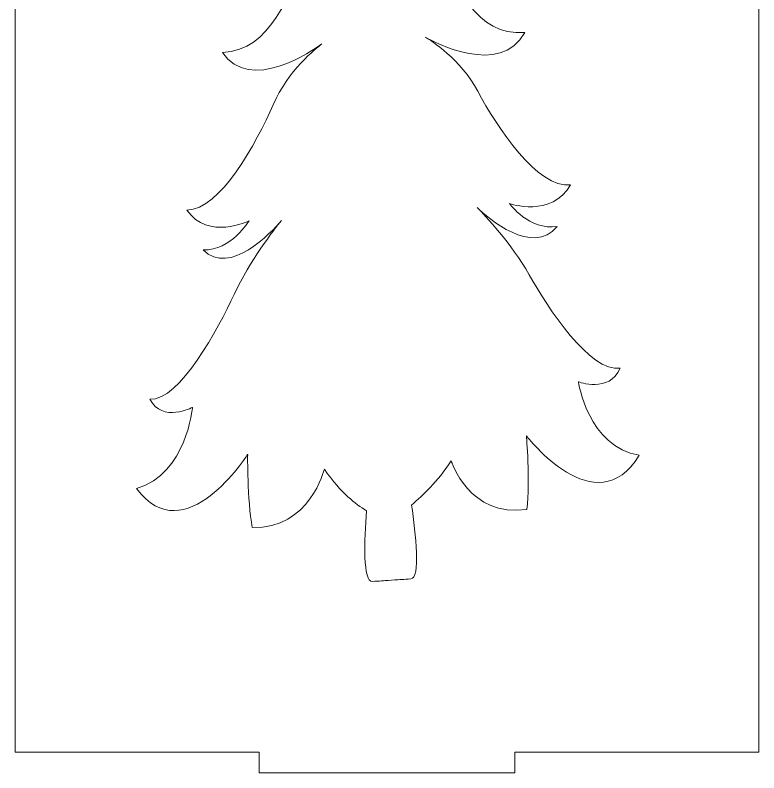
# Model space of a CAD drawing. Header units: millimetres. Extents: x -1990 to 1990, y -412 to 412.
# Drawn here: x 1209.4 to 1317.3, y -49.6 to 60.4 of the extents above; entities that cross this region are included whole.
import ezdxf

# ---------------------------------------------------------------- set-up
doc = ezdxf.new("R2010")
doc.units = ezdxf.units.MM
doc.header["$MEASUREMENT"] = 0
doc.layers.add('Camada 1', color=7, linetype='Continuous')

msp = doc.modelspace()

# ---------------------------------------------------------------- linework, layer by layer
at = {"layer": 'Camada 1', "color": 250, "lineweight": 9}
for points, knots in [([(1209.3745, 167.3616), (1209.3745, 167.3616), (1209.3745, -46.638), (1209.3745, -46.638), (1209.3745, -46.638), (1209.3745, -46.638), (1244.7673, -46.638), (1244.7673, -46.638), (1244.7673, -46.638), (1244.7673, -46.638), (1244.7673, -49.638), (1244.7673, -49.638), (1244.7673, -49.638), (1244.7673, -49.638), (1281.9101, -49.638), (1281.9101, -49.638), (1281.9101, -49.638), (1281.9101, -49.638), (1281.9101, -46.638), (1281.9101, -46.638), (1281.9101, -46.638), (1281.9101, -46.638), (1317.3029, -46.638), (1317.3029, -46.638), (1317.3029, -46.638), (1317.3029, -46.638), (1317.3029, 167.3616), (1317.3029, 167.3616), (1317.3029, 167.3616), (1317.3029, 167.3616), (1281.9101, 167.3616), (1281.9101, 167.3616), (1281.9101, 167.3616), (1281.9101, 167.3616), (1281.9101, 170.3616), (1281.9101, 170.3616), (1281.9101, 170.3616), (1281.9101, 170.3616), (1244.7673, 170.3616), (1244.7673, 170.3616), (1244.7673, 170.3616), (1244.7673, 170.3616), (1244.7673, 167.3616), (1244.7673, 167.3616), (1244.7673, 167.3616), (1244.7673, 167.3616), (1209.3745, 167.3616), (1209.3745, 167.3616)], [0, 0, 0, 0, 0.07692308, 0.07692308, 0.07692308, 0.07692308, 0.15384615, 0.15384615, 0.15384615, 0.15384615, 0.23076923, 0.23076923, 0.23076923, 0.23076923, 0.30769231, 0.30769231, 0.30769231, 0.30769231, 0.38461538, 0.38461538, 0.38461538, 0.38461538, 0.46153846, 0.46153846, 0.46153846, 0.46153846, 0.53846154, 0.53846154, 0.53846154, 0.53846154, 0.61538462, 0.61538462, 0.61538462, 0.61538462, 0.69230769, 0.69230769, 0.69230769, 0.69230769, 0.76923077, 0.76923077, 0.76923077, 0.76923077, 0.84615385, 0.84615385, 0.84615385, 0.84615385, 1, 1, 1, 1]), ([(1248.0278, 30.5474), (1246.9182, 29.1862), (1243.4532, 24.7805), (1241.1641, 19.8257), (1241.1641, 19.8257), (1238.8692, 14.8742), (1233.2619, 4.409), (1228.9197, 4.5947), (1228.9197, 4.5947), (1230.7447, 1.1149), (1235.1031, 3.4225), (1235.1031, 3.4225), (1235.1031, 3.4225), (1235.1031, 3.4225), (1234.3005, -6.1909), (1226.9958, -8.3571), (1226.9958, -8.3571), (1233.976, -17.799), (1243.1185, -3.4026), (1243.1185, -3.4026), (1243.1185, -3.4026), (1243.1185, -3.4026), (1243.031, -9.9441), (1243.7824, -14.0256), (1243.7824, -14.0256), (1252.1503, -14.2355), (1254.2493, -5.5483), (1254.2493, -5.5483), (1254.2493, -5.5483), (1256.7832, -9.2086), (1258.7435, -10.5376), (1260.3579, -11.5939), (1260.3579, -11.5939), (1260.0371, -15.857), (1259.8201, -21.9429), (1261.2141, -21.8519), (1261.2141, -21.8519), (1262.2173, -21.7887), (1262.9828, -21.7397), (1263.5277, -21.701), (1263.5277, -21.701), (1263.5277, -21.701), (1264.4812, -21.6369), (1264.4812, -21.6369), (1264.4812, -21.6369), (1265.0318, -21.6053), (1265.7963, -21.5465), (1266.7977, -21.4858), (1266.7977, -21.4858), (1268.2344, -21.3872), (1267.5279, -14.9732), (1266.9058, -10.7594), (1266.9058, -10.7594), (1268.5899, -9.2007), (1270.6161, -7.5311), (1272.6429, -4.3254), (1272.6429, -4.3254), (1272.6429, -4.3254), (1275.3131, -12.7016), (1283.6322, -11.3827), (1283.6322, -11.3827), (1284.1076, -7.2165), (1283.5809, -0.7214), (1283.5809, -0.7214), (1283.5809, -0.7214), (1283.5809, -0.7214), (1293.6511, -13.842), (1299.9588, -3.5188), (1299.9588, -3.5188), (1292.547, -2.3352), (1291.1065, 7.1335), (1291.1065, 7.1335), (1291.1065, 7.1335), (1291.1065, 7.1335), (1295.5989, 5.4158), (1297.1808, 9.1249), (1297.1808, 9.1249), (1292.8712, 8.3524), (1286.59, 18.0311), (1283.9779, 22.6607), (1283.9779, 22.6607), (1281.3622, 27.2928), (1277.6248, 31.2236), (1276.4283, 32.4301), (1276.4283, 32.4301), (1278.0477, 30.8789), (1284.412, 25.3084), (1288.0442, 29.6793), (1288.0442, 29.6793), (1284.0202, 29.0538), (1281.1232, 32.9987), (1281.1232, 32.9987), (1281.1232, 32.9987), (1281.1232, 32.9987), (1287.2362, 30.8817), (1289.9896, 35.7484), (1289.9896, 35.7484), (1285.1982, 35.1451), (1279.2865, 44.1203), (1276.512, 49.3201), (1276.512, 49.3201), (1274.0289, 53.989), (1269.7419, 56.6726), (1268.8905, 57.1716), (1268.8905, 57.1716), (1270.2004, 56.4358), (1279.7668, 51.324), (1283.3335, 57.8473), (1283.3335, 57.8473), (1276.1101, 57.3182), (1274.0994, 64.3436), (1267.8306, 72.1988), (1267.8306, 72.1988), (1261.5621, 80.0385), (1260.3192, 88.5975), (1260.3175, 88.6143), (1260.3175, 88.6143), (1260.3171, 88.5966), (1259.6444, 79.9119), (1253.932, 71.279), (1253.932, 71.279), (1248.2101, 62.6292), (1246.68, 55.3647), (1239.4556, 54.9418), (1239.4556, 54.9418), (1243.4407, 48.916), (1252.6248, 55.2734), (1253.8791, 56.1811), (1253.8791, 56.1811), (1253.0644, 55.5731), (1248.9796, 52.3323), (1246.8121, 47.3452), (1246.8121, 47.3452), (1244.4039, 41.8104), (1239.1144, 32.0838), (1234.3005, 32.058), (1234.3005, 32.058), (1237.37, 27.5759), (1243.3119, 30.491), (1243.3119, 30.491), (1243.3119, 30.491), (1243.3119, 30.491), (1240.6946, 26.1815), (1236.6467, 26.2733), (1236.6467, 26.2733), (1240.5508, 22.4007), (1246.5166, 28.7907), (1248.0278, 30.5474)], [0, 0, 0, 0, 0.02631579, 0.02631579, 0.02631579, 0.02631579, 0.05263158, 0.05263158, 0.05263158, 0.05263158, 0.07894737, 0.07894737, 0.07894737, 0.07894737, 0.10526316, 0.10526316, 0.10526316, 0.10526316, 0.13157895, 0.13157895, 0.13157895, 0.13157895, 0.15789474, 0.15789474, 0.15789474, 0.15789474, 0.18421053, 0.18421053, 0.18421053, 0.18421053, 0.21052632, 0.21052632, 0.21052632, 0.21052632, 0.23684211, 0.23684211, 0.23684211, 0.23684211, 0.26315789, 0.26315789, 0.26315789, 0.26315789, 0.28947368, 0.28947368, 0.28947368, 0.28947368, 0.31578947, 0.31578947, 0.31578947, 0.31578947, 0.34210526, 0.34210526, 0.34210526, 0.34210526, 0.36842105, 0.36842105, 0.36842105, 0.36842105, 0.39473684, 0.39473684, 0.39473684, 0.39473684, 0.42105263, 0.42105263, 0.42105263, 0.42105263, 0.44736842, 0.44736842, 0.44736842, 0.44736842, 0.47368421, 0.47368421, 0.47368421, 0.47368421, 0.5, 0.5, 0.5, 0.5, 0.52631579, 0.52631579, 0.52631579, 0.52631579, 0.55263158, 0.55263158, 0.55263158, 0.55263158, 0.57894737, 0.57894737, 0.57894737, 0.57894737, 0.60526316, 0.60526316, 0.60526316, 0.60526316, 0.63157895, 0.63157895, 0.63157895, 0.63157895, 0.65789474, 0.65789474, 0.65789474, 0.65789474, 0.68421053, 0.68421053, 0.68421053, 0.68421053, 0.71052632, 0.71052632, 0.71052632, 0.71052632, 0.73684211, 0.73684211, 0.73684211, 0.73684211, 0.76315789, 0.76315789, 0.76315789, 0.76315789, 0.78947368, 0.78947368, 0.78947368, 0.78947368, 0.81578947, 0.81578947, 0.81578947, 0.81578947, 0.84210526, 0.84210526, 0.84210526, 0.84210526, 0.86842105, 0.86842105, 0.86842105, 0.86842105, 0.89473684, 0.89473684, 0.89473684, 0.89473684, 0.92105263, 0.92105263, 0.92105263, 0.92105263, 0.94736842, 0.94736842, 0.94736842, 0.94736842, 1, 1, 1, 1])]:
    msp.add_open_spline(points, degree=3, knots=knots, dxfattribs=at)

doc.saveas('drawing.dxf')
